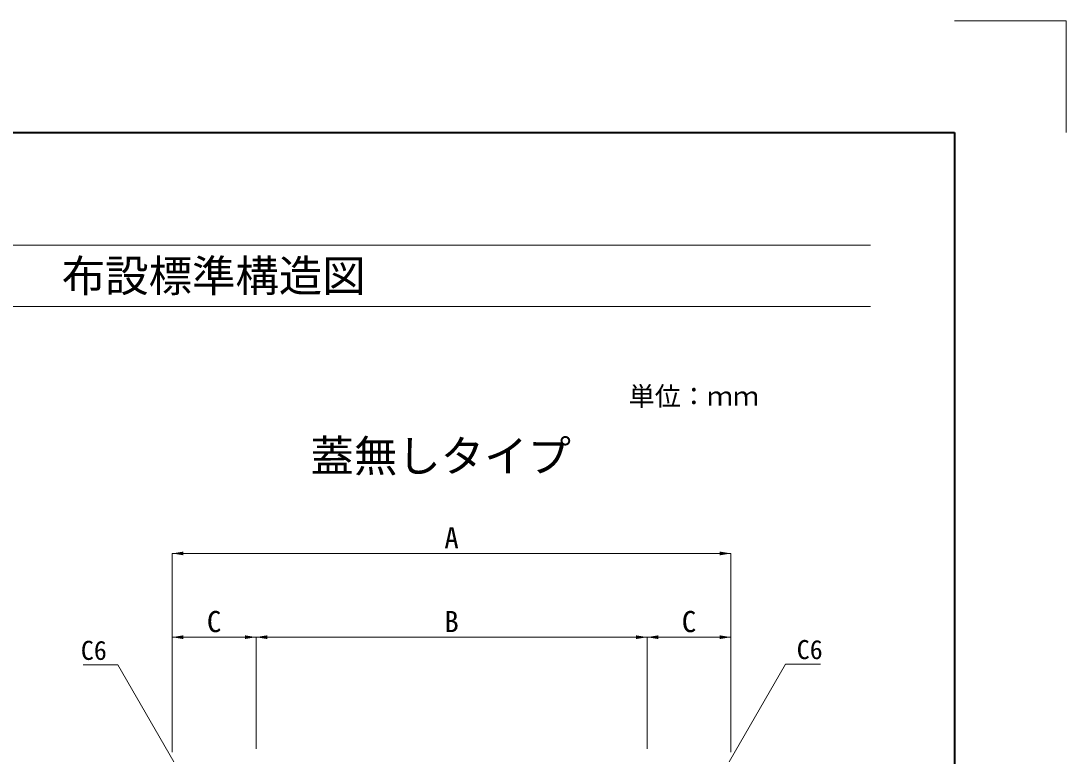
# Model space of a CAD drawing. Units: millimetres at full size; details may follow other scales. Extents: x 77366 to 106166, y -28085 to 6898.
# Drawn here: x 97595 to 99466, y -16522 to -15205 of the extents above; entities that cross this region are included whole.
import ezdxf
from ezdxf.enums import TextEntityAlignment as Align

# ---------------------------------------------------------------- set-up
doc = ezdxf.new("R2010")
doc.units = ezdxf.units.MM
doc.header["$LTSCALE"] = 50
for name, color, linetype, lineweight in [('Defpoints_2', 8, 'Continuous', 0), ('図枠', 7, 'Continuous', 5), ('寸法線', 7, 'Continuous', 13), ('引出線', 4, 'Continuous', 13)]:
    doc.layers.add(name, color=color, linetype=linetype, lineweight=lineweight)
doc.styles.add('ＭＳ ゴシック', font='')
doc.styles.get('ＭＳ ゴシック').set_extended_font_data('MS Gothic')

# ---------------------------------------------------------------- blocks, each defined once
blk = doc.blocks.new('filled_arrow')
at = {"color": 0, "linetype": 'Continuous', "lineweight": -2}
blk.add_solid([(7.5, 1.25), (0, 0), (7.5, -1.25)], dxfattribs=at)

msp = doc.modelspace()

# ---------------------------------------------------------------- linework, layer by layer
at = {"layer": 'Defpoints_2', "color": 7, "lineweight": 13}
for p, q in [((99265.8, -15205.36), (99465.8, -15205.36)), ((99465.8, -15205.36), (99465.8, -15405.36))]:
    msp.add_line(p, q, dxfattribs=at)
at = {"layer": '図枠', "lineweight": 40}
for p, q in [((95665.8, -15405.36), (99265.8, -15405.36)), ((99265.8, -15405.36), (99265.8, -20945.36))]:
    msp.add_line(p, q, dxfattribs=at)
at = {"layer": '図枠', "lineweight": 13}
for p, q in [((95815.8, -15606.94), (99115.8, -15606.94)), ((95815.8, -15716.94), (99115.8, -15716.94))]:
    msp.add_line(p, q, dxfattribs=at)
at = {"layer": '寸法線'}
for p, q in [((97865.8, -16159.22), (98865.8, -16159.22)), ((97865.8, -16515.22), (97865.8, -16159.22)), ((98865.8, -16515.22), (98865.8, -16159.22)), ((97865.8, -16309.22), (98015.8, -16309.22)), ((97865.8, -16515.22), (97865.8, -16309.22)), ((98015.8, -16509.22), (98015.8, -16309.22)), ((98015.8, -16309.22), (98715.8, -16309.22)), ((98015.8, -16509.22), (98015.8, -16309.22)), ((98715.8, -16509.22), (98715.8, -16309.22)), ((98715.8, -16309.22), (98865.8, -16309.22)), ((98715.8, -16509.22), (98715.8, -16309.22)), ((98865.8, -16515.22), (98865.8, -16309.22))]:
    msp.add_line(p, q, dxfattribs=at)
at = {"layer": '引出線'}
for points in [[(97868.8, -16532.22), (97768.73, -16358.91), (97706.34, -16358.91)], [(98862.8, -16532.22), (98963.65, -16357.55), (99026.04, -16357.55)]]:
    msp.add_lwpolyline(points, dxfattribs=at)

# ---------------------------------------------------------------- block references
at = {"layer": '寸法線', "xscale": 2.67, "yscale": 2.67}
for p in [(97865.8, -16159.22), (97865.8, -16309.22), (98015.8, -16309.22), (98715.8, -16309.22)]:
    msp.add_blockref('filled_arrow', p, dxfattribs=at)
at = {"layer": '寸法線', "xscale": 2.67, "yscale": 2.67, "rotation": 180}
for p in [(98865.8, -16159.22), (98015.8, -16309.22), (98715.8, -16309.22), (98865.8, -16309.22)]:
    msp.add_blockref('filled_arrow', p, dxfattribs=at)

# ---------------------------------------------------------------- texts
at = {"layer": '図枠', "style": 'ＭＳ ゴシック'}
msp.add_text('\u3000ＴＹ集水桝 (底無し)７００〔壁厚１５０タイプ〕 布設標準構造図 ', height=56.96, dxfattribs=at).set_placement((95803.85, -15661.94), align=Align.MIDDLE_LEFT)
for s, height, p in [('単位：ｍｍ', 34.18, (98799.53, -15877.64)), ('蓋無しタイプ ', 56.96, (98365.8, -15984.73))]:
    msp.add_text(s, height=height, dxfattribs=at).set_placement(p, align=Align.MIDDLE_CENTER)
at = {"layer": '寸法線', "style": 'ＭＳ ゴシック'}
for s, p in [('A', (98365.8, -16131.22)), ('C', (97940.8, -16281.22)), ('B', (98365.8, -16281.22)), ('C', (98790.8, -16281.22))]:
    msp.add_text(s, height=37.98, dxfattribs=at).set_placement(p, align=Align.MIDDLE_CENTER)
at = {"layer": '引出線', "style": 'ＭＳ ゴシック'}
msp.add_text('C6', height=34.18, dxfattribs=at).set_placement((98983.65, -16314.35), align=Align.TOP_LEFT)
msp.add_text('C6', height=34.18, dxfattribs=at).set_placement((97748.73, -16315.71), align=Align.TOP_RIGHT)

doc.saveas('drawing.dxf')
